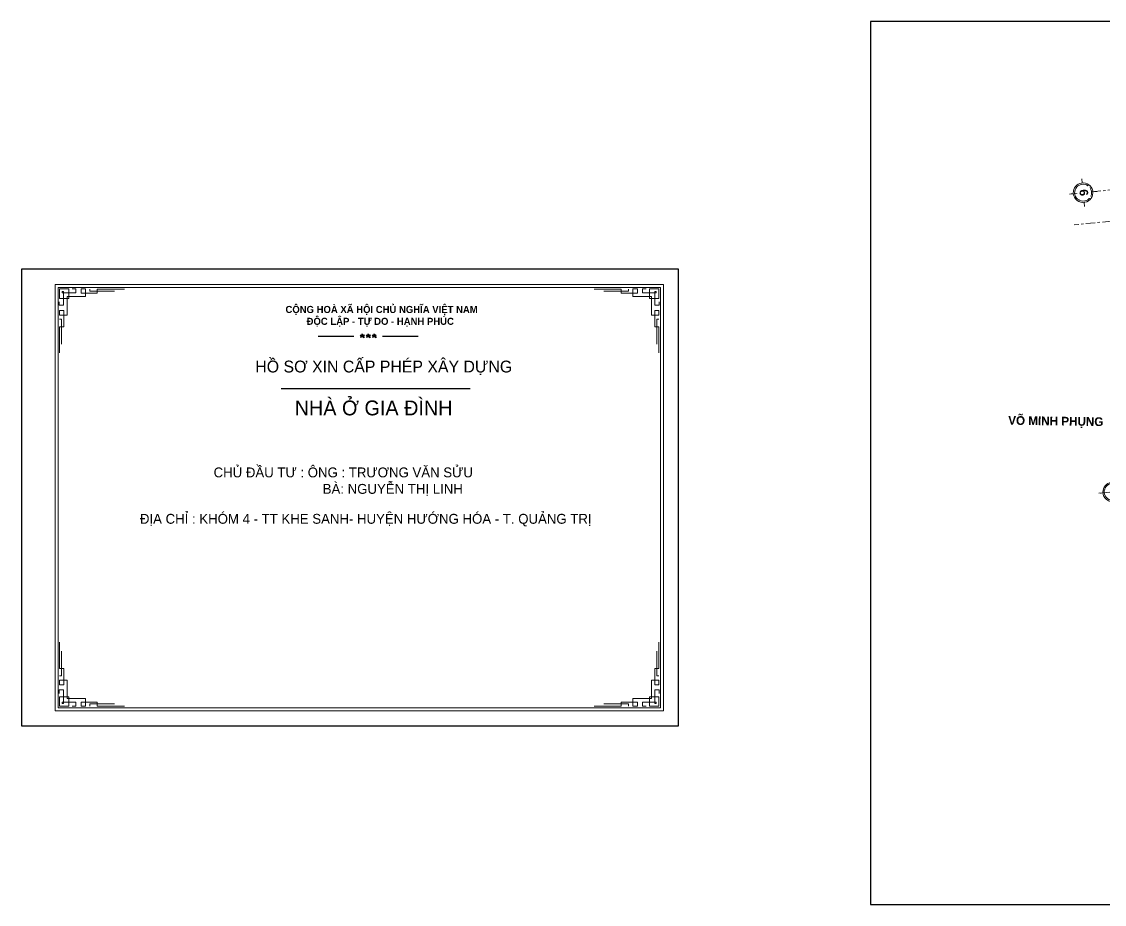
# Model space of a CAD drawing. Header units: millimetres. Extents: x 2164007 to 2324354, y -2513385 to -2308978.
# Drawn here: x 2164007 to 2237119, y -2368572 to -2308978 of the extents above; entities that cross this region are included whole.
import ezdxf

# ---------------------------------------------------------------- set-up
doc = ezdxf.new("R2010")
doc.units = ezdxf.units.MM
doc.linetypes.add('Grid Line', pattern=[22.225, 12.7, -3.175, 3.175, -3.175])
for name, color, linetype in [('0.25', 9, 'Continuous'), ('0.45', 1, 'Continuous'), ('09 NÉT MÁI', 2, 'Continuous'), ('5', 5, 'Continuous')]:
    doc.layers.add(name, color=color, linetype=linetype)
for name, color, linetype, lineweight in [('KTEN', 7, 'Continuous', 30), ('Layer3', 30, 'Continuous', 9), ('NETHAY', 7, 'Continuous', 15), ('S-GRID', 8, 'Continuous', 9), ('S-GRID-IDEN', 8, 'Continuous', 9)]:
    doc.layers.add(name, color=color, linetype=linetype, lineweight=lineweight)
doc.styles.add('Arial_B', font='arialbd.ttf', dxfattribs={"height": 190.266788})
doc.styles.add('text', font='VHARIALN.TTF', dxfattribs={"height": 250})

# ---------------------------------------------------------------- blocks, each defined once
blk = doc.blocks.new('GFDGFDGFG')
at = {"layer": 'S-GRID', "linetype": 'Grid Line', "ltscale": 50}
for p, q in [((2510063, -2274629), (2510063, -2304429)), ((2530363, -2274700), (2530363, -2304429)), ((2512163, -2278541), (2512163, -2304429))]:
    blk.add_line(p, q, dxfattribs=at)
blk = doc.blocks.new('Grid - Structural Grid-308830-TÂ_NG 1')
at = {"layer": 'S-GRID-IDEN'}
for p, q in [((0, 5.16875), (0, 3.66875)), ((-5.16875, 0), (-3.66875, 0)), ((5.16875, 0), (3.66875, 0)), ((0, -5.16875), (0, -3.66875))]:
    blk.add_line(p, q, dxfattribs=at)
at = {"layer": 'S-GRID-IDEN', "lineweight": 13}
for start, end in [(86.5905687, 185.4173466), (3.4094313, 86.5905687), (275.4173466, 3.4094313), (185.4173466, 275.4173466)]:
    blk.add_arc((0, 0), 3.66875, start, end, dxfattribs=at)
at = {"layer": 'S-GRID-IDEN'}
for start, end in [(86.5905687, 185.4173466), (3.4094313, 86.5905687), (275.4173466, 3.4094313), (185.4173466, 275.4173466)]:
    blk.add_arc((0, 0), 3.16875, start, end, dxfattribs=at)

msp = doc.modelspace()

# ---------------------------------------------------------------- linework, layer by layer
at = {"layer": '0.25'}
for p, q in [((2187011.7, -2330054.3), (2186892.5, -2330302.3)), ((2187011.7, -2330054.3), (2187130.9, -2330302.3)), ((2187414.2, -2330054.3), (2187295, -2330302.3)), ((2187414.2, -2330054.3), (2187533.3, -2330302.3)), ((2187816.6, -2330054.3), (2187697.4, -2330302.3)), ((2187816.6, -2330054.3), (2187935.8, -2330302.3)), ((2184018.7, -2330210.2), (2186429.4, -2330210.2)), ((2186873.2, -2330142.9), (2187130.9, -2330302.3)), ((2186873.2, -2330142.9), (2187150.2, -2330142.9)), ((2187150.2, -2330142.9), (2186892.5, -2330302.3)), ((2187275.6, -2330142.9), (2187533.3, -2330302.3)), ((2187275.6, -2330142.9), (2187552.7, -2330142.9)), ((2187552.7, -2330142.9), (2187295, -2330302.3)), ((2187678.1, -2330142.9), (2187935.8, -2330302.3)), ((2187678.1, -2330142.9), (2187955.1, -2330142.9)), ((2187955.1, -2330142.9), (2187697.4, -2330302.3)), ((2188380.9, -2330210.2), (2190791.5, -2330210.2))]:
    msp.add_line(p, q, dxfattribs=at)
at = {"layer": '0.45'}
msp.add_line((2181538, -2333752), (2194303, -2333752), dxfattribs=at)
at = {"layer": '5'}
msp.add_lwpolyline([(2221325, -2368571.6), (2305598.7, -2368571.6), (2305598.7, -2308978), (2221325, -2308978)], close=True, dxfattribs=at)
at = {"layer": 'KTEN'}
msp.add_lwpolyline([(2164007.2, -2356521.4), (2208372.8, -2356521.4), (2208372.8, -2325695.5), (2164007.2, -2325695.5)], close=True, dxfattribs=at)
at = {"layer": 'Layer3'}
msp.add_lwpolyline([(2166272.4, -2355495.9), (2207347.3, -2355495.9), (2207347.3, -2326721.1), (2166272.4, -2326721.1)], close=True, dxfattribs=at)
at = {"layer": 'NETHAY', "lineweight": 9, "ltscale": 100}
for p, q in [((2166560.9, -2327661.1), (2166560.9, -2327024.7)), ((2167197.3, -2327024.7), (2166560.9, -2327024.7)), ((2167197.3, -2327661.1), (2167197.3, -2327024.7)), ((2167665.6, -2327014.9), (2167422.8, -2327014.9)), ((2167665.6, -2327014.9), (2167665.6, -2327297.4)), ((2168014.7, -2327303.1), (2168014.7, -2327024.7)), ((2168014.7, -2327024.7), (2168327.4, -2327024.7)), ((2168327.4, -2327024.7), (2168327.4, -2327536.7)), ((2168608.5, -2327028.5), (2168608.5, -2327172.5)), ((2169111.3, -2327034.2), (2169111.3, -2327303.1)), ((2169111.3, -2327034.2), (2170941.1, -2327034.2)), ((2204492.8, -2327034.2), (2202662.9, -2327034.2)), ((2204492.8, -2327034.2), (2204492.8, -2327303.1)), ((2204995.5, -2327028.5), (2204995.5, -2327172.5)), ((2205276.7, -2327024.7), (2205276.7, -2327536.7)), ((2205589.3, -2327024.7), (2205276.7, -2327024.7)), ((2205589.3, -2327303.1), (2205589.3, -2327024.7)), ((2205938.5, -2327014.9), (2205938.5, -2327297.4)), ((2205938.5, -2327014.9), (2206181.2, -2327014.9)), ((2206406.8, -2327661.1), (2206406.8, -2327024.7)), ((2206406.8, -2327024.7), (2207043.2, -2327024.7)), ((2207043.2, -2327661.1), (2207043.2, -2327024.7)), ((2167197.3, -2327661.1), (2166560.9, -2327661.1)), ((2166842.3, -2327198), (2166745.4, -2327198)), ((2166745.4, -2327297.4), (2166745.4, -2327198)), ((2167665.6, -2327297.4), (2166745.4, -2327297.4)), ((2166842.3, -2328129.5), (2166842.3, -2327198)), ((2167072.9, -2328784.2), (2167072.9, -2327536.7)), ((2168327.4, -2327536.7), (2167072.9, -2327536.7)), ((2169111.3, -2327303.1), (2168014.7, -2327303.1)), ((2168608.5, -2327172.5), (2170281.1, -2327172.5)), ((2204995.5, -2327172.5), (2203323, -2327172.5)), ((2204492.8, -2327303.1), (2205589.3, -2327303.1)), ((2205276.7, -2327536.7), (2206531.2, -2327536.7)), ((2205938.5, -2327297.4), (2206858.7, -2327297.4)), ((2206406.8, -2327661.1), (2207043.2, -2327661.1)), ((2206531.2, -2328784.2), (2206531.2, -2327536.7)), ((2206761.7, -2328129.5), (2206761.7, -2327198)), ((2206761.7, -2327198), (2206858.7, -2327198)), ((2206858.7, -2327297.4), (2206858.7, -2327198)), ((2166551, -2328129.5), (2166551, -2327886.7)), ((2166551, -2328129.5), (2166842.3, -2328129.5)), ((2166560.9, -2328471.5), (2166560.9, -2328784.2)), ((2166847.9, -2328471.5), (2166560.9, -2328471.5)), ((2166847.9, -2329575.2), (2166847.9, -2328471.5)), ((2206756.1, -2329575.2), (2206756.1, -2328471.5)), ((2206756.1, -2328471.5), (2207043.2, -2328471.5)), ((2207053, -2328129.5), (2206761.7, -2328129.5)), ((2207043.2, -2328471.5), (2207043.2, -2328784.2)), ((2207053, -2328129.5), (2207053, -2327886.7)), ((2166560.9, -2328784.2), (2167072.9, -2328784.2)), ((2166564.6, -2329072.4), (2166709, -2329072.4)), ((2166709, -2329072.4), (2166709, -2330744.9)), ((2207043.2, -2328784.2), (2206531.2, -2328784.2)), ((2207039.4, -2329072.4), (2206895, -2329072.4)), ((2206895, -2329072.4), (2206895, -2330744.9)), ((2166570.3, -2329575.2), (2166847.9, -2329575.2)), ((2166570.3, -2329575.2), (2166570.3, -2331347.9)), ((2207033.7, -2329575.2), (2206756.1, -2329575.2)), ((2207033.7, -2329575.2), (2207033.7, -2331347.9)), ((2166570.3, -2352641.8), (2166570.3, -2350869)), ((2207033.7, -2352641.8), (2207033.7, -2350869)), ((2166709, -2353144.5), (2166709, -2351472)), ((2206895, -2353144.5), (2206895, -2351472)), ((2166570.3, -2352641.8), (2166847.9, -2352641.8)), ((2166847.9, -2352641.8), (2166847.9, -2353745.4)), ((2207033.7, -2352641.8), (2206756.1, -2352641.8)), ((2206756.1, -2352641.8), (2206756.1, -2353745.4)), ((2166560.9, -2353745.4), (2166560.9, -2353432.7)), ((2166560.9, -2353432.7), (2167072.9, -2353432.7)), ((2166564.6, -2353144.5), (2166709, -2353144.5)), ((2167072.9, -2353432.7), (2167072.9, -2354680.2)), ((2206531.2, -2353432.7), (2206531.2, -2354680.2)), ((2207043.2, -2353432.7), (2206531.2, -2353432.7)), ((2207039.4, -2353144.5), (2206895, -2353144.5)), ((2207043.2, -2353745.4), (2207043.2, -2353432.7)), ((2166551, -2354087.5), (2166551, -2354330.2)), ((2166551, -2354087.5), (2166842.3, -2354087.5)), ((2166847.9, -2353745.4), (2166560.9, -2353745.4)), ((2166842.3, -2354087.5), (2166842.3, -2355018.9)), ((2206756.1, -2353745.4), (2207043.2, -2353745.4)), ((2206761.7, -2354087.5), (2206761.7, -2355018.9)), ((2207053, -2354087.5), (2206761.7, -2354087.5)), ((2207053, -2354087.5), (2207053, -2354330.2)), ((2166560.9, -2354555.8), (2166560.9, -2355192.2)), ((2167197.3, -2354555.8), (2166560.9, -2354555.8)), ((2166745.4, -2354919.5), (2166745.4, -2355018.9)), ((2167665.6, -2354919.5), (2166745.4, -2354919.5)), ((2168327.4, -2354680.2), (2167072.9, -2354680.2)), ((2167197.3, -2354555.8), (2167197.3, -2355192.2)), ((2167665.6, -2355202.1), (2167665.6, -2354919.5)), ((2169111.3, -2354913.9), (2168014.7, -2354913.9)), ((2168014.7, -2354913.9), (2168014.7, -2355192.2)), ((2168327.4, -2355192.2), (2168327.4, -2354680.2)), ((2169111.3, -2355182.8), (2169111.3, -2354913.9)), ((2204492.8, -2354913.9), (2205589.3, -2354913.9)), ((2204492.8, -2355182.8), (2204492.8, -2354913.9)), ((2205276.7, -2354680.2), (2206531.2, -2354680.2)), ((2205276.7, -2355192.2), (2205276.7, -2354680.2)), ((2205589.3, -2354913.9), (2205589.3, -2355192.2)), ((2205938.5, -2354919.5), (2206858.7, -2354919.5)), ((2205938.5, -2355202.1), (2205938.5, -2354919.5)), ((2206406.8, -2354555.8), (2207043.2, -2354555.8)), ((2206406.8, -2354555.8), (2206406.8, -2355192.2)), ((2206858.7, -2354919.5), (2206858.7, -2355018.9)), ((2207043.2, -2354555.8), (2207043.2, -2355192.2)), ((2167197.3, -2355192.2), (2166560.9, -2355192.2)), ((2166842.3, -2355018.9), (2166745.4, -2355018.9)), ((2167665.6, -2355202.1), (2167422.8, -2355202.1)), ((2168014.7, -2355192.2), (2168327.4, -2355192.2)), ((2168608.5, -2355044.5), (2170281.1, -2355044.5)), ((2168608.5, -2355188.5), (2168608.5, -2355044.5)), ((2169111.3, -2355182.8), (2170941.1, -2355182.8)), ((2204492.8, -2355182.8), (2202662.9, -2355182.8)), ((2204995.5, -2355044.5), (2203323, -2355044.5)), ((2204995.5, -2355188.5), (2204995.5, -2355044.5)), ((2205589.3, -2355192.2), (2205276.7, -2355192.2)), ((2205938.5, -2355202.1), (2206181.2, -2355202.1)), ((2206406.8, -2355192.2), (2207043.2, -2355192.2)), ((2206761.7, -2355018.9), (2206858.7, -2355018.9))]:
    msp.add_line(p, q, dxfattribs=at)
msp.add_lwpolyline([(2207137.7, -2326915), (2166466.3, -2326915), (2166466.3, -2355302), (2207137.7, -2355302), (2207137.7, -2326915)], dxfattribs=at)

# ---------------------------------------------------------------- texts
at = {"layer": '0.25', "insert": (2181821.9, -2328168.7), "char_height": 480, "attachment_point": 1, "style": 'text'}
msp.add_mtext('{\\f.VnBahamasBH|b1|i0|c0|p34;céng hoµ x· héi chñ nghÜa viÖt nam\\P        ®éc lËp - tù do - h¹nh phóc}', dxfattribs=at)
at = {"layer": '0.25'}
for s, insert, char_height, attachment_point in [('{\\f.VnBodoniH|b0|i0|c0|p34;hå s¬ xin cÊp phÐp x©y dùng}', (2188460.1, -2331863.4), 800, 2), ('{\\f.VnRevueH|b0|i0|c0|p34;nhµ ë GIA §×NH}', (2187772.8, -2335064.4), 1000, 5)]:
    msp.add_mtext(s, dxfattribs=dict(at, insert=insert, char_height=char_height, attachment_point=attachment_point))
at = {"layer": 'KTEN', "char_height": 509.683, "attachment_point": 5}
for s, insert in [('{\\f.VnBlackH|b0|i0|c0|p34;\\H1.308x;chñ §ÇU T¦ : ¤NG : TR¦¥NG V¡N SöU\\P                           Bµ: NGUYÔN THÞ LINH}', (2185724.4, -2340039.9)), ('{\\f.VnBlackH|b0|i0|c0|p34;\\H1.308x;§ÞA CHØ : KHãM 4 - TT KHE SANH- HUYÖN H¦íNG HãA - T. QU¶NG TRÞ}', (2187243.4, -2342635))]:
    msp.add_mtext(s, dxfattribs=dict(at, insert=insert))

# ---------------------------------------------------------------- next in the draw order: block references
at = {"layer": '09 NÉT MÁI', "color": 255, "rotation": 275.6498371813223}
msp.add_blockref('GFDGFDGFG', (4280991.3, 404131.5), dxfattribs=at)

# ---------------------------------------------------------------- next in the draw order: block references
at = {"layer": 'S-GRID-IDEN', "xscale": 179.9999999998889, "zscale": 179.9999999999999, "rotation": 95.64983718286376}
for p, yscale in [((2235683.3, -2320525.3), 179.9999999999709), ((2237681.8, -2340726.6), 179.9999999999636)]:
    msp.add_blockref('Grid - Structural Grid-308830-TÂ_NG 1', p, dxfattribs=dict(at, yscale=yscale))

# ---------------------------------------------------------------- next in the draw order: texts
at = {"insert": (2230633.4, -2335602.3), "char_height": 588.305, "width": 15039.184, "attachment_point": 1, "rotation": 359.187255}
msp.add_mtext('{\\f.VnAvantH|b1|i0|c0|p34;Vâ MINH PHôNG}', dxfattribs=at)

# ---------------------------------------------------------------- next in the draw order: texts
at = {"layer": 'S-GRID-IDEN', "insert": (2236023, -2320491.9), "char_height": 579.9, "width": 521.208, "attachment_point": 2, "rotation": 275.649837, "line_spacing_factor": 0.938532, "style": 'Arial_B', "bg_fill": 3, "box_fill_scale": 1.25, "bg_fill_color": 0, "bg_fill_transparency": 0}
msp.add_mtext('6', dxfattribs=at)

doc.saveas('drawing.dxf')
